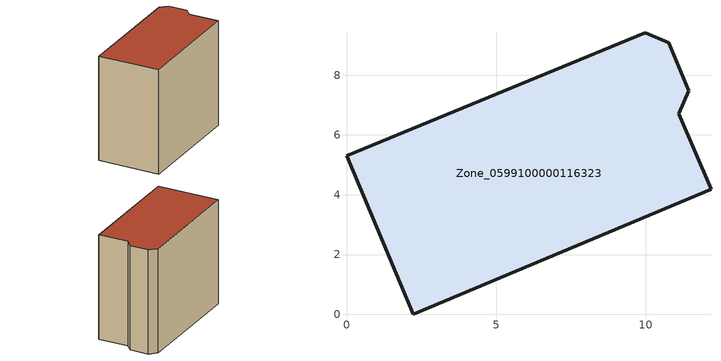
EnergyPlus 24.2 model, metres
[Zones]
Zone_0599100000116323
 floor ground (C_G): 0,5.3 9.99,9.42 10.78,9.08 11.45,7.48 11.12,6.71 12.19,4.18 2.23,0 z0
 wall outside (C_F): 2.23,0 12.19,4.18 11.12,6.71 11.45,7.48 10.78,9.08 9.99,9.42 0,5.3 2.23,0 z0:9.85
 roof outside (C_R): 9.99,9.42 0,5.3 2.23,0 12.19,4.18 11.12,6.71 11.45,7.48 10.78,9.08 z9.85
[BUILDING]
Pand.0599100000116323: North Axis=0; Terrain=City; Loads Convergence Tolerance Value=0.04; Temperature Convergence Tolerance Value=0.4; Solar Distribution=FullExterior; Maximum Number of Warmup Days=25; Minimum Number of Warmup Days=1
[Site:Location]
Rotterdam.The.Hague.AP_ZH_NLD Design_Conditions: Latitude=51.96; Longitude=4.45; Time Zone=1; Elevation=-4.5
[SITE:GROUNDTEMPERATURE:BUILDINGSURFACE]
18, 18, 18, 18, 18, 18, 18, 18, 18, 18, 18, 18
[MATERIAL] Thermal Absorptance=0.9; Solar Absorptance=0.7; Visible Absorptance=0.7
Name | Roughness | Thickness | Conductivity | Density | Specific Heat
G.TC.1946 | MediumSmooth | 0.15 | 1 | 540 | 1210
F.TC.1946 | Rough | 0.3 | 0.857143 | 1920 | 840
R.TC.1946 | MediumRough | 0.2 | 0.909091 | 1500 | 1000
[CONSTRUCTION]
C_G: G.TC.1946
C_F: F.TC.1946
C_R: R.TC.1946
[ZONE]
Zone_0599100000116323: Type=1; Multiplier=1; Ceiling Height=Autocalculate; Volume=Autocalculate; Floor Area=autocalculate; Part of Total Floor Area=Yes
[ZONEINFILTRATION:DESIGNFLOWRATE]
Infil_Zone_0599100000116323: Zone or ZoneList or Space or SpaceList=Zone_0599100000116323; Schedule=AlwaysOn; Design Flow Rate Calculation Method=Flow/Area; Flow Rate per Floor Area=0.003; Constant Term Coefficient=1; Temperature Term Coefficient=0; Velocity Term Coefficient=0; Velocity Squared Term Coefficient=0
[HVACTEMPLATE:ZONE:IDEALLOADSAIRSYSTEM]
Zone_0599100000116323: Maximum Heating Supply Air Temperature=50; Minimum Cooling Supply Air Temperature=13; Maximum Heating Supply Air Humidity Ratio=0.0156; Minimum Cooling Supply Air Humidity Ratio=0.0077; Heating Limit=NoLimit; Cooling Limit=NoLimit; Dehumidification Control Type=ConstantSensibleHeatRatio; Cooling Sensible Heat Ratio=0.7; Dehumidification Setpoint=60; Humidification Control Type=None; Humidification Setpoint=30; Outdoor Air Method=None; Outdoor Air Flow Rate per Person=0.00944; Outdoor Air Flow Rate per Zone Floor Area=0; Outdoor Air Flow Rate per Zone=0; Demand Controlled Ventilation Type=None; Outdoor Air Economizer Type=NoEconomizer; Heat Recovery Type=None; Sensible Heat Recovery Effectiveness=0.7; Latent Heat Recovery Effectiveness=0.65
[ZONECONTROL:THERMOSTAT]
ThermostatControl_Zone_0599100000116323: Zone or ZoneList=Zone_0599100000116323; Control Type Schedule=DualSetpointControlType; Control 1=Thermostat_Zone_0599100000116323; Temperature Difference Between Cutout And Setpoint=0
[THERMOSTATSETPOINT:DUALSETPOINT]
Thermostat_Zone_0599100000116323: Heating Setpoint Temperature Schedule=HeatingSetpoint_Zone_0599100000116323; Cooling Setpoint Temperature Schedule=CoolingSetpoint_Zone_0599100000116323
[SCHEDULE:COMPACT]
HeatingSetpoint_Zone_0599100000116323: Through: 12/31, For: AllDays, Until: 24:00, 21
CoolingSetpoint_Zone_0599100000116323: Through: 12/31, For: AllDays, Until: 24:00, 24
DualSetpointControlType: Through: 12/31, For: AllDays, Until: 24:00, 4
AlwaysOn: Through: 12/31, For: AllDays, Until: 24:00, 1
